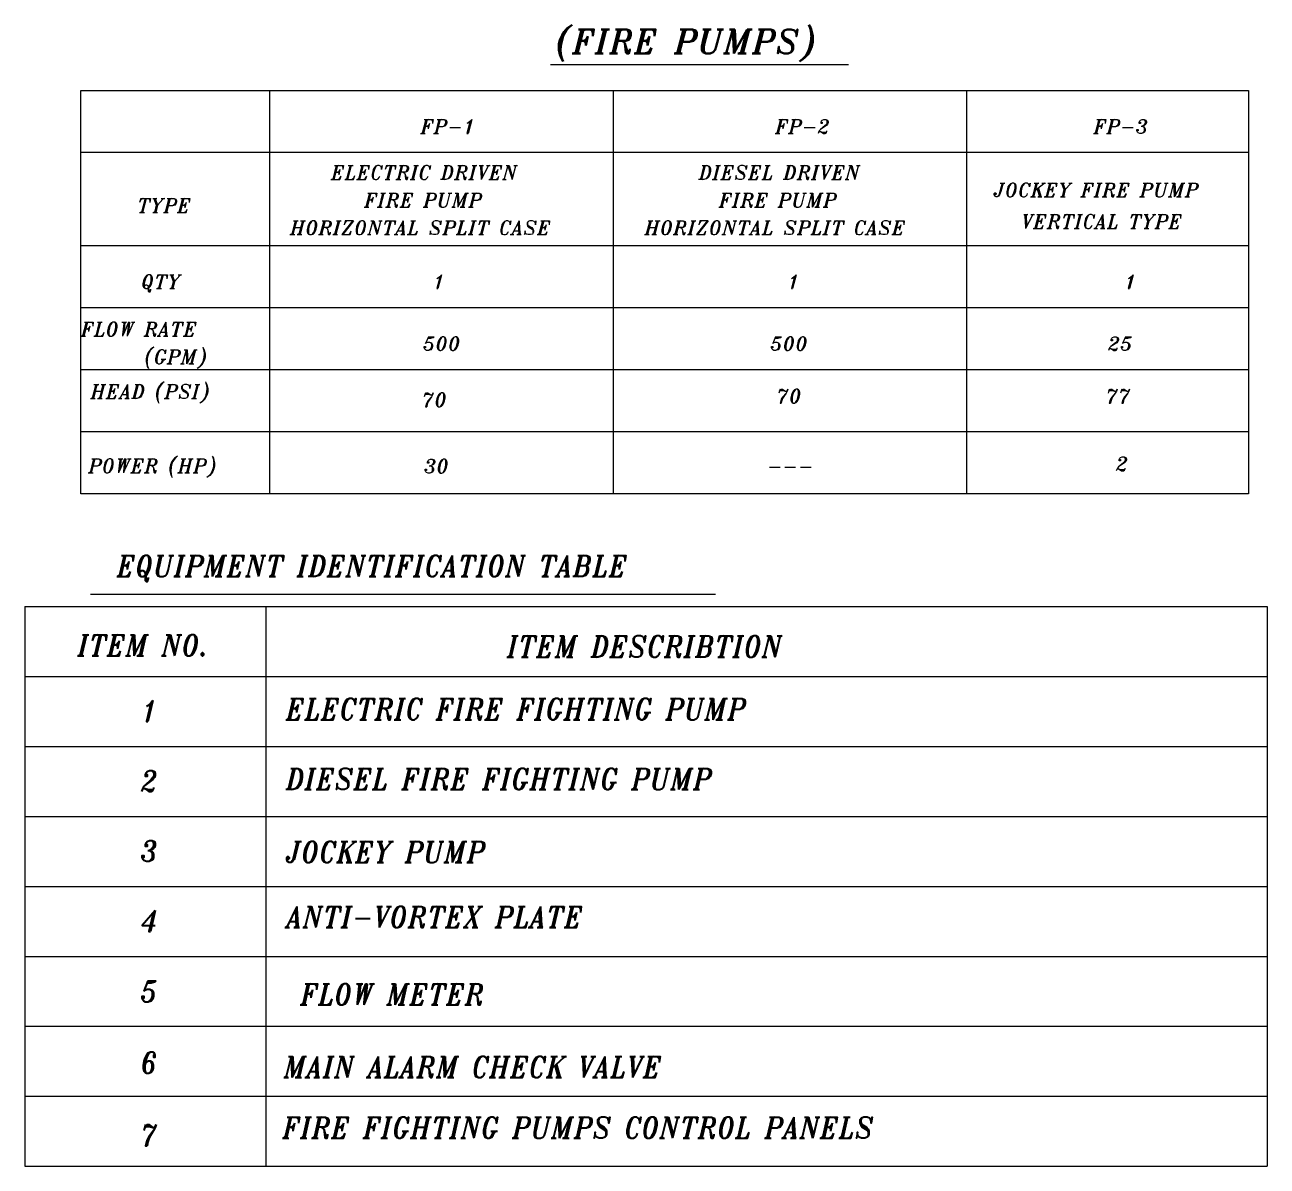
# Model space of a CAD drawing. Header units: millimetres. Extents: x -3973702 to -1592236, y 74982 to 569678.
# Drawn here: x -1731261 to -1714348, y 480662 to 496203 of the extents above; entities that cross this region are included whole.
import ezdxf

# ---------------------------------------------------------------- set-up
doc = ezdxf.new("R2010")
doc.units = ezdxf.units.MM
doc.header["$LTSCALE"] = 1000
doc.header["$MEASUREMENT"] = 0
for name, color, linetype in [('M-text', 23, 'Continuous'), ('PL-DR-TEXT', 2, 'Continuous'), ('TXT-', 33, 'Continuous')]:
    doc.layers.add(name, color=color, linetype=linetype)
doc.styles.add('25', font='italict.shx', dxfattribs={"height": 62.5})
doc.styles.add('6110', font='italict.shx')

msp = doc.modelspace()

# ---------------------------------------------------------------- linework, layer by layer
at = {"layer": 'TXT-', "color": 3}
for p, q in [((-1720047, 495657), (-1724105, 495657)), ((-1727929, 495310), (-1727929, 489818)), ((-1723250, 495310), (-1723250, 489818)), ((-1718439, 495310), (-1718439, 489818)), ((-1714602, 494465), (-1730500, 494465)), ((-1714602, 493195), (-1730500, 493195)), ((-1714602, 492350), (-1730500, 492350)), ((-1714602, 491506), (-1730500, 491506)), ((-1714602, 490662), (-1730500, 490662)), ((-1714602, 489818), (-1730500, 489818)), ((-1730366, 488452), (-1721857, 488452)), ((-1731261, 488281), (-1731261, 480662)), ((-1731261, 488281), (-1714348, 488281)), ((-1727980, 488281), (-1727980, 480662)), ((-1714348, 488281), (-1714348, 480662)), ((-1731261, 487329), (-1714348, 487329)), ((-1731261, 486376), (-1714348, 486376)), ((-1731261, 485424), (-1714348, 485424)), ((-1731261, 484472), (-1714348, 484472)), ((-1731261, 484472), (-1714348, 484472)), ((-1731261, 483519), (-1714348, 483519)), ((-1731261, 483519), (-1714348, 483519)), ((-1731261, 482567), (-1714348, 482567)), ((-1731261, 481615), (-1714348, 481615)), ((-1731261, 480662), (-1714348, 480662))]:
    msp.add_line(p, q, dxfattribs=at)
msp.add_lwpolyline([(-1730500, 489818), (-1730500, 495310), (-1714602, 495310), (-1714602, 489818)], dxfattribs=at)

# ---------------------------------------------------------------- texts
at = {"layer": 'M-text', "linetype": 'Continuous', "ltscale": 2, "style": '25', "width": 0.9}
for s, height, p in [('EQUIPMENT IDENTIFICATION TABLE', 287.5, (-1730010, 488692)), ('ITEM NO.', 287.5, (-1730544, 487611)), ('ITEM DESCRIBTION', 287.5, (-1724698, 487594)), ('1', 287, (-1729684, 486715)), ('ELECTRIC FIRE FIGHTING PUMP ', 287.5, (-1727707, 486742)), ('DIESEL FIRE FIGHTING PUMP ', 287.5, (-1727707, 485789)), ('2 ', 287.5, (-1729684, 485762)), ('3', 287, (-1729684, 484810)), ('JOCKEY PUMP', 287.5, (-1727707, 484796)), ('4', 287, (-1729684, 483858)), ('ANTI-VORTEX PLATE ', 287.5, (-1727700, 483912)), ('5', 287, (-1729684, 482897)), ('FLOW METER', 287.5, (-1727511, 482859)), ('6', 287, (-1729684, 481927)), ('MAIN ALARM CHECK VALVE', 287.5, (-1727736, 481868)), ('7', 287, (-1729684, 480941)), ('FIRE FIGHTING PUMPS CONTROL PANELS', 287.5, (-1727755, 481044))]:
    msp.add_text(s, height=height, dxfattribs=at).set_placement(p)
at = {"layer": 'PL-DR-TEXT', "style": '6110', "width": 1}
for s, height, p in [('(FIRE PUMPS)', 326.53, (-1724031, 495814)), ('FP-1', 189.2, (-1725874, 494723)), ('FP-2', 189.2, (-1721046, 494723)), ('FP-3', 189.2, (-1716713, 494723)), ('ELECTRIC DRIVEN', 189.24, (-1727093, 494098)), ('DIESEL DRIVEN', 189.24, (-1722088, 494098)), ('JOCKEY FIRE PUMP', 189.24, (-1718071, 493860)), ('FIRE PUMP', 189.2, (-1726641, 493721)), ('FIRE PUMP', 189.2, (-1721813, 493721)), ('TYPE', 189.2, (-1729730, 493650)), ('HORIZONTAL SPLIT CASE', 189.24, (-1727652, 493346)), ('HORIZONTAL SPLIT CASE', 189.24, (-1722824, 493346)), ('VERTICAL TYPE', 189.24, (-1717695, 493430)), ('QTY', 189.2, (-1729677, 492611)), ('1', 189, (-1725710, 492611)), ('1', 189, (-1720882, 492611)), ('1', 189, (-1716295, 492611)), ('FLOW RATE', 189.2, (-1730499, 491965)), ('500', 189.2, (-1725840, 491767)), ('500', 189.2, (-1721112, 491767)), ('25', 189.2, (-1716518, 491767)), ('(GPM)', 189.2, (-1729634, 491588)), ('HEAD (PSI)', 189.2, (-1730368, 491116)), ('70', 189.2, (-1725855, 491003)), ('70', 189.2, (-1721027, 491052)), ('77', 189.2, (-1716545, 491052)), ('POWER (HP)', 189.2, (-1730397, 490103)), ('2', 189, (-1716410, 490130)), ('30', 189.2, (-1725827, 490100)), ('---', 189.2, (-1721157, 490100))]:
    msp.add_text(s, height=height, dxfattribs=at).set_placement(p)

doc.saveas('drawing.dxf')
